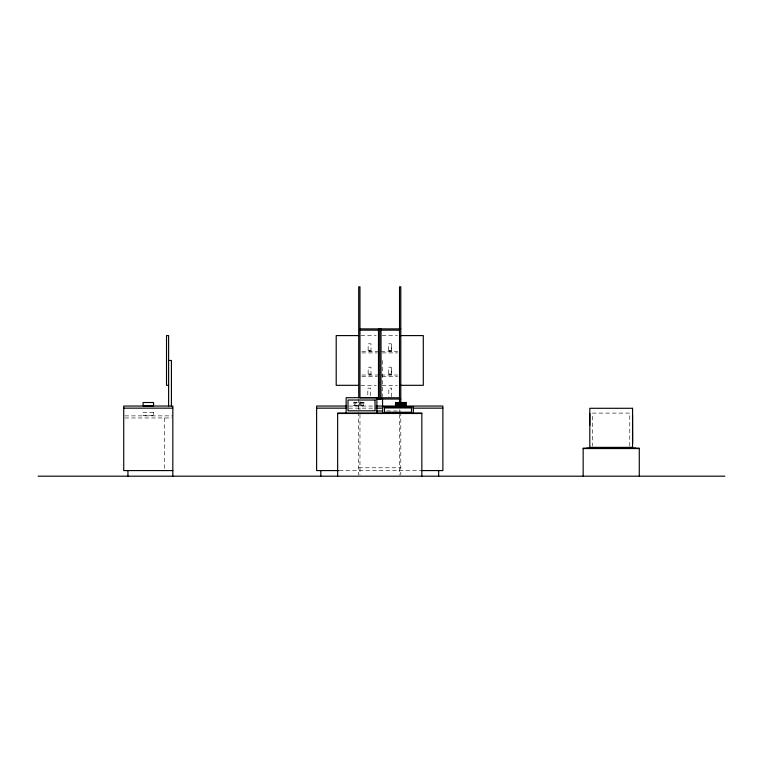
<?xml version="1.0" encoding="UTF-8"?>
<svg xmlns="http://www.w3.org/2000/svg" width="763" height="763" viewBox="0 0 763 763"><rect width="100%" height="100%" fill="white"/><g stroke="black" fill="none" stroke-linecap="round" stroke-linejoin="round"><path stroke-width="0.57" stroke-dasharray="3.81 2.86" d="M360.918 335.596L376.216 335.596M382.101 335.596L397.399 335.596M391.343 345.172L391.343 349.282M368.147 350.656L370.999 350.656M388.491 350.656L391.343 350.656M361.853 351.638L378.486 351.638M381.014 351.638L397.637 351.638M361.853 352.907L377.294 352.907M382.196 352.907L397.637 352.907M391.343 368.558L391.343 372.668M368.147 374.042L370.999 374.042M388.491 374.042L391.343 374.042M361.853 375.024L378.486 375.024M381.014 375.024L397.637 375.024M361.853 376.283L377.294 376.283M382.196 376.283L397.637 376.283M360.918 385.315L376.216 385.315M382.101 385.315L397.399 385.315M348.777 406.05L373.794 406.05M348.777 408.157L373.794 408.157M386.765 410.961L400.785 410.961M153.535 413.603L153.535 414.776M124.894 415.873L172.829 415.873M124.894 417.971L171.77 417.971M358.705 467.776L400.785 467.776M339.249 470.58L420.814 470.58M629.771 446.183L629.771 413.107L592.593 413.107L592.593 446.183M400.785 412.096L400.785 475.006M399.526 409.721L399.526 413.279M399.526 414.471L399.526 475.006M391.696 396.789L391.696 388.148L388.844 388.148L388.844 396.789M391.343 351.638L391.343 343.798L388.491 343.798L388.491 351.638M391.343 375.024L391.343 367.184L388.491 367.184L388.491 375.024M389.988 350.656L389.988 351.638M389.988 374.042L389.988 375.024M389.845 350.656L389.845 351.638M389.845 374.042L389.845 375.024M382.549 360.46L382.549 396.693M370.999 351.638L370.999 343.798L368.147 343.798L368.147 351.638M370.999 375.024L370.999 367.184L368.147 367.184L368.147 375.024M370.646 395.711L370.646 388.148L367.804 388.148L367.804 395.711M369.645 350.656L369.645 351.638M369.645 374.042L369.645 375.024M369.502 350.656L369.502 351.638M369.502 374.042L369.502 375.024M359.964 401.157L359.964 409.721M359.964 414.471L359.964 475.006M358.705 399.039L358.705 409.721M358.705 412.144L358.705 475.006M164.407 417.971L164.407 469.417M363.961 402.511L353.441 402.511L353.441 405.84L363.961 405.84L363.961 402.511M363.541 402.759L353.86 402.759L353.86 405.554L363.541 405.554L363.541 402.759M362.911 403.789L354.499 403.789L354.499 404.953L362.911 404.953L362.911 403.789M153.535 412.325L143.101 412.325L143.101 415.663L153.535 415.663L153.535 412.325"/><path stroke-width="1.14" d="M359.964 328.891L400.785 328.891M359.964 330.16L378.486 330.16M381.014 330.16L399.526 330.16M358.562 335.596L336.206 335.596L336.206 385.315L358.562 385.315M399.755 335.596L423.293 335.596L423.293 385.315L399.755 385.315M168.613 360.46L171.417 360.46L171.417 406.05M168.613 385.315L166.515 385.315L166.515 335.596L168.613 335.596L168.613 406.05M359.964 397.771L378.486 397.771M381.014 397.771L399.526 397.771M376.169 399.039L400.785 399.039M395.949 402.759L405.63 402.759L405.63 405.554M153.535 403.789L153.535 404.953M346.392 406.05L316.616 406.05L316.616 470.58L338.677 470.58M376.169 406.05L442.874 406.05L442.874 470.58L421.434 470.58M123.72 408.157L172.829 408.157M316.616 408.157L346.392 408.157M376.169 408.157L382.129 408.157M413.098 408.157L442.874 408.157M376.235 410.961L382.082 410.961M337.656 413.489L421.834 413.489M589.809 413.441L589.809 425.411M632.556 414.633L632.632 443.37M586.671 448.205L635.77 448.205M583.161 448.558L639.28 448.558M172.829 470.58L123.72 470.58L123.72 406.05L172.829 406.05L172.829 476.188M38.15 476.188L724.85 476.188M639.28 476.188L639.28 448.139L583.161 448.139L583.161 476.188M631.774 447.366L631.774 448.205M590.667 447.366L590.667 448.205M438.668 470.58L438.668 476.188M421.834 476.188L421.834 413.06L337.656 413.06L337.656 476.188M413.346 413.136L413.346 407.032L382.625 407.032L382.625 413.136M400.785 407.347L400.785 286.812L399.526 286.812L399.526 407.347M382.549 399.039L382.549 406.05M381.014 328.891L381.014 399.039M379.745 328.891L379.745 399.039M378.486 328.891L378.486 399.039M376.874 413.136L376.874 397.704L346.144 397.704L346.144 413.136M359.964 397.847L359.964 286.812L358.705 286.812L358.705 397.58M320.822 470.58L320.822 476.188M127.936 470.58L127.936 476.188M375.024 400.022L347.995 400.022L347.995 410.818L375.024 410.818L375.024 400.022M153.535 402.511L143.101 402.511L143.101 405.84L153.535 405.84L153.535 402.511M406.05 402.511L395.53 402.511L395.53 405.84L406.05 405.84L406.05 402.511M405 403.789L396.579 403.789L396.579 404.953L405 404.953L405 403.789M411.505 407.947L384.466 407.947L384.466 412.22L411.505 412.22L411.505 407.947M632.556 408.291L589.809 408.291L589.809 447.366L632.556 447.366L632.556 408.291"/></g></svg>
